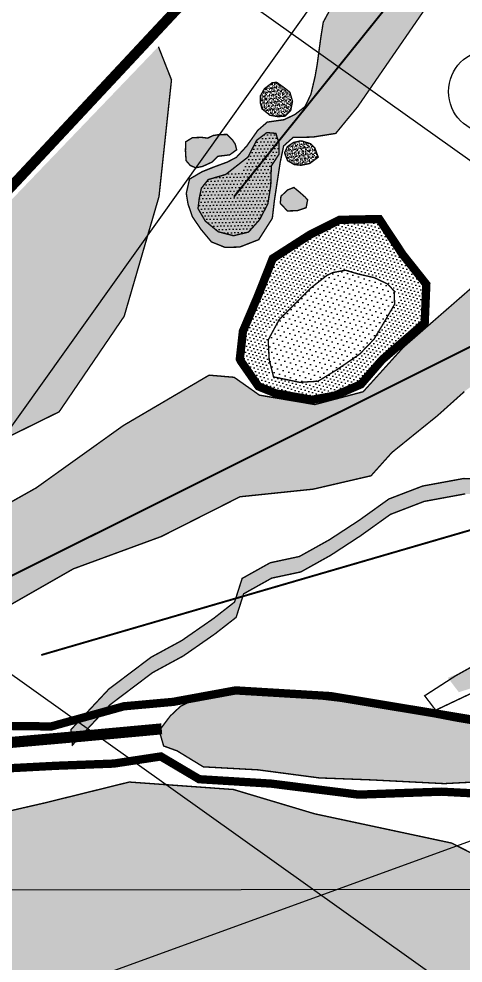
# Model space of a CAD drawing. Header units: millimetres. Extents: x -223 to 5526, y -1450 to 1963.
# Drawn here: x 348.1 to 477.8, y -119.1 to 156.6 of the extents above; entities that cross this region are included whole.
import ezdxf

# ---------------------------------------------------------------- set-up
doc = ezdxf.new("R2010")
doc.units = ezdxf.units.MM
doc.header["$MEASUREMENT"] = 0
doc.layers.get('0').update_dxf_attribs({"linetype": 'CONTINUOUS'})
for name, color, linetype in [('Boundary', 5, 'CONTINUOUS'), ('bunkers', 40, 'CONTINUOUS'), ('greens', 93, 'CONTINUOUS'), ('LO-GRID', 252, 'CONTINUOUS'), ('Ponds', 4, 'CONTINUOUS'), ('Spray free zones', 191, 'CONTINUOUS'), ('Stream', 4, 'CONTINUOUS'), ('Text', 5, 'CONTINUOUS'), ('wetland area', 171, 'CONTINUOUS'), ('Wooden area', 107, 'CONTINUOUS')]:
    doc.layers.add(name, color=color, linetype=linetype)
picture_1 = doc.add_image_def('image3.jpg', size_in_pixel=(1700, 2338))
picture_2 = doc.add_image_def('image6.jpg', size_in_pixel=(1700, 2338))
pattern_1 = [(91.16293, (85.284, -315.464), (-2.9213145, 2.805071), [0.759375, -4.96819]), (46.1629, (85.284, -315.464), (-2.921315, 2.80507), [0.759375, -3.290625]), (136.1629, (85.284, -315.464), (-2.80507, -2.921315), [0.759375, -3.290625])]
pattern_2 = [(46.16293, (85.2839, -315.464), (-0.569542, 1.599648), [0, -1.51875])]
pattern_3 = [(38.66293, (85.2839, -315.464), (-0.0413449, 0.7796851), [0, -0.6156, 0, -0.6885, 0, -0.658125]), (8.66293, (85.2839, -315.464), (0.6934148, 1.1572807), [0, -0.3321, 0, -0.55485, 0, -0.212625]), (328.66293, (84.7858, -315.4741), (1.26092116, 0.0278887), [0, -0.2025, 0, -0.729, 0, -0.95175]), (318.66293, (84.7858, -315.4741), (1.2100163, 0.3800948), [0, -0.10125, 0, -0.4779, 0, -0.54675])]

msp = doc.modelspace()

# ---------------------------------------------------------------- hatches: boundary and pattern name
at = {"layer": 'bunkers'}
h = msp.add_hatch(dxfattribs=at)
h.set_pattern_fill('AR-SAND', color=256, scale=0.405, angle=1.1629, style=0)
h.set_pattern_definition(pattern_3)
h.paths.add_polyline_path([(427.23, 135.2), (425.65, 136.48), (423.35, 138.11), (422.04, 137.96), (419.8, 136.24), (418.65, 134.19), (418.57, 132.28), (419.08, 130.38), (421.39, 128.51), (423.79, 128.08), (425.82, 128.24), (427.46, 129.83), (428, 132.59)])
h.paths.add_polyline_path([(434.5, 118.99), (433.28, 120.16), (430.87, 120.94), (430.03, 120.93), (428.25, 120.53), (426.48, 119.3), (425.68, 117.49), (426.56, 115.24), (428.5, 114.09), (430.54, 113.89), (433.04, 114.42), (435.51, 116.26)])
h = msp.add_hatch(dxfattribs=at)
h.set_pattern_fill('AR-SAND', color=256, scale=0.405, angle=1.1629, style=0)
h.set_pattern_definition(pattern_3)
h.paths.add_polyline_path([(432.41, 103.78), (431.68, 104.6), (430.1, 106), (428.4, 107.4), (426.5, 106.64), (424.62, 104.81), (424.43, 102.78), (426.5, 100.55), (429.37, 100.61), (431.98, 101.5)])
h.paths.add_polyline_path([(411.68, 118.4), (411.28, 120.07), (410.42, 121.36), (408.84, 122.88), (407.28, 122.85), (406.45, 122.83), (404.78, 122.56), (403.24, 121.81), (401.56, 122.02), (398.81, 121.96), (396.81, 120.73), (396.74, 118.1), (396.92, 115.24), (398.14, 113.83), (399.71, 113.14), (401.73, 113.54), (404.46, 114.79), (406.22, 116.5), (409.67, 116.93)])
at = {"layer": 'greens'}
h = msp.add_hatch(dxfattribs=at)
h.set_pattern_fill('GRASS', color=256, scale=4.05, angle=1.1629, style=0)
h.set_pattern_definition(pattern_1)
h.paths.add_polyline_path([(595.03, 342.66), (589.29, 338.49), (582.59, 332.53), (576.98, 326.49), (571.27, 320.75), (565.95, 314.72), (560.42, 309.77), (541.72, 291.52), (533.77, 282.19), (523.17, 270.36), (519.84, 265.48), (517.2, 260.07), (516.61, 254.98), (515.62, 249.74), (515.31, 244.79), (513.16, 242.27), (508.67, 239.71), (502.91, 239.32), (499.36, 236.91), (495.13, 231.57), (488.04, 222.2), (481.76, 214.22), (467.49, 194.5), (448.49, 169.89), (438.93, 159.26), (436.98, 155.68), (436.23, 150.95), (435.21, 143.36), (434.6, 139.83), (433.37, 134.61), (431.66, 131.01), (428.74, 128.73), (425.5, 127.18), (420.62, 126.49), (417.84, 124.06), (414.67, 119.54), (411.62, 116.21), (408.97, 114.82), (405.14, 113.41), (401.6, 112), (397.93, 109.85), (396.98, 105.68), (397.49, 102.57), (398.77, 98.85), (401.27, 95.17), (404.33, 91.5), (408.28, 89.91), (412.57, 89.99), (418.13, 92.16), (422.1, 98.39), (422.74, 103.81), (424.39, 114.66), (425.41, 119.52), (428.16, 122), (433.94, 122.12), (440.63, 123.19), (447.01, 130.96), (456.04, 144.07), (466.52, 159.27), (481.17, 176.67), (494.48, 190.99), (506.46, 202.91), (517.72, 215.43), (529.81, 230.1), (541.24, 245.64), (558.79, 270.69), (572.64, 289.61), (585.98, 306.6), (592.71, 316.33), (598.94, 324.26), (603.54, 333.94), (604.51, 338.93), (602.85, 341.92), (600.34, 342.93), (597.5, 343.05)])
h = msp.add_hatch(dxfattribs=at)
h.set_pattern_fill('GRASS', color=256, scale=4.05, angle=1.1629, style=0)
h.set_pattern_definition(pattern_1)
h.paths.add_polyline_path([(261.16, -38.37), (258.98, -37.5), (255, -35.98), (251.94, -35.63), (249.38, -35.75), (247.46, -36.9), (245.36, -38.81), (244.98, -44.01), (246.44, -51.11), (249.68, -57.41), (254.42, -62.24), (258.65, -64.17), (261.68, -64.18), (265.51, -61.7), (269.24, -57.59), (272.73, -49.76), (274.51, -41.74), (277.17, -33.9), (283.17, -28.19), (294.29, -25.17), (300.2, -23.31), (311.37, -22.73), (323.3, -20.86), (344.6, -15.08), (364.01, -3.98), (389.7, 5.46), (412.67, 17.07), (434.05, 19.29), (450.93, 23.2), (457.02, 29.99), (470.32, 40.74), (478.17, 47.78), (484.97, 52.88), (497.57, 57.27), (512.17, 58.12), (522.31, 61.63), (544.74, 79.12), (607.14, 112.59), (614.65, 117.27), (618.48, 124.06), (617.45, 129.84), (613.36, 135.55), (605.68, 137.84), (597.45, 136.75), (588.02, 135.04), (557.74, 121.91), (524.52, 103.23), (506.99, 94.03), (485.92, 83), (460.28, 60.63), (448.64, 47.74), (434.52, 44), (418.35, 46.74), (410.95, 51.96), (403.65, 52.58), (378.62, 37.88), (353.15, 19.66), (334.08, 8.93), (319.14, -2.75), (303.64, -10.65), (290.94, -15.88), (280.99, -16.8), (276.13, -16.62), (272.13, -17.42), (269.06, -23.34), (269.59, -28.88), (269.76, -31.95), (268.66, -35.33), (266.25, -37.7), (262.9, -37.77)])
h = msp.add_hatch(dxfattribs=at)
h.set_pattern_fill('DOTS', color=256, scale=16.2, angle=1.1629, style=0)
h.set_pattern_definition([(1.16293, (85.2839, -315.464), (0.4855965, 1.022566), [0, -1.0125])])
h.paths.add_polyline_path([(403.4, 109.71), (401.38, 107.18), (400.76, 104.14), (400.4, 101.24), (402.55, 97.56), (406.33, 94.46), (410.77, 93.31), (415.17, 94.37), (418.41, 98.02), (420.8, 102.62), (421.65, 108.01), (421.81, 113.67), (424.09, 117.16), (424.02, 120.47), (423.14, 123.2), (420.51, 123.43), (417.52, 121.16), (413.05, 112.52)])
at = {"layer": 'Ponds'}
h = msp.add_hatch(dxfattribs=at)
h.set_pattern_fill('DOTS', color=256, scale=24.3, angle=46.1629, style=0)
h.set_pattern_definition(pattern_2)
h.paths.add_polyline_path([(438.1, 81.76), (433.54, 78.19), (429.55, 74.24), (424.06, 68.72), (420.89, 62.86), (421.2, 57.08), (422.46, 52.08), (430.04, 50.5), (435.44, 50.8), (440.98, 54.19), (447.66, 58.77), (451.82, 63.11), (455.19, 68.78), (457.8, 73.27), (457.72, 77.13), (455.75, 79.22), (451.84, 81.07), (447.18, 82.13), (443.49, 83.22), (439.83, 82.56)])
h = msp.add_hatch(dxfattribs=at)
h.set_pattern_fill('DOTS', color=256, scale=24.3, angle=46.1629, style=0)
h.set_pattern_definition(pattern_2)
h.paths.add_polyline_path([(398.84, -42.3), (395.26, -44.17), (392.31, -46.95), (389.08, -51.23), (390.37, -55.72), (394.32, -57.15), (401.95, -61.81), (417.95, -62.69), (435.78, -65.04), (451.17, -65.63), (472.3, -66.71), (488.06, -65.89), (507.23, -67.89), (524.54, -69.92), (536, -72.08), (539.74, -73.07), (542.99, -62.65), (530.71, -59.98), (503.47, -53.1), (475.48, -48.36), (451.74, -43.8), (432.57, -41.53), (420.76, -40.14), (411.16, -39.87), (402.52, -41.45)])
at = {"layer": 'Spray free zones'}
h = msp.add_hatch(dxfattribs=at)
h.set_pattern_fill('DOTS', color=256, scale=16.2, angle=46.1629, style=0)
h.set_pattern_definition([(46.16293, (85.2839, -315.464), (-0.3796948, 1.066432), [0, -1.0125])])
h.paths.add_polyline_path([(441.71, 97.94), (433, 93.55), (422.23, 86.65), (417.88, 75.66), (413.51, 65.38), (412.62, 57.27), (412.99, 56.58), (418.06, 49.3), (423.03, 47.29), (433.62, 45.39), (440.29, 46.58), (447.96, 49.9), (454.15, 57.06), (466.6, 67.86), (467.07, 79.12), (460.21, 87.77), (453.32, 98.18)])
h.paths.add_polyline_path([(447.18, 82.13), (454.59, 80.44), (459.16, 75.61), (455.19, 68.78), (450.34, 60.62), (440.98, 54.19), (433.7, 49.73), (421.46, 52.29), (420.76, 65.4), (433.29, 78), (440.93, 83.97)], flags=16)
at = {"layer": 'wetland area'}
h = msp.add_hatch(dxfattribs=at)
h.set_pattern_fill('SWAMP', color=256, scale=4.05, angle=1.1629, style=0)
h.set_pattern_definition([(1.16293, (25.5835, -294.553), (1.953398, 3.547779), [0.50625, -3.54375]), (91.16293, (25.8366, -294.5477), (-2.0957674, 3.465582), [0.253125, -6.76168]), (91.16293, (25.8998, -294.5464), (-2.0957674, 3.465582), [0.2025, -6.812306]), (91.16293, (25.7733, -294.549), (-2.0957674, 3.465582), [0.2025, -6.812306]), (61.16293, (25.963, -294.545), (-2.095767, 3.465582), [0.162, -3.888]), (121.16293, (25.71, -294.5503), (-4.049166, -0.082197), [0.162, -3.888])])
h.paths.add_polyline_path([(570.32, 0.92), (586.29, 8.83), (600.2, 13.62), (611.99, 17.42), (619.12, 17.09), (622.97, 14.32), (626.37, 10.36), (630.64, 10.68), (625.01, 19.34), (618.32, 21.1), (618.5, 23.95), (627.4, 30.06), (633.05, 32.31), (639.65, 34.58), (653.13, 36.99), (660.92, 39.04), (669.48, 49.88), (680.45, 59.12), (686.56, 62.09), (696.92, 66.33), (699.71, 68.76), (698.72, 71.11), (692.34, 69.56), (684.35, 65.84), (673.56, 59.45), (657.78, 41.59), (647.6, 40.19), (631.53, 36.78), (619.57, 29.9), (610.7, 22.61), (604.18, 20.67), (567.02, 6.73), (561.41, 4.74), (553.05, 5.37), (544.48, 2.78), (534.3, 0.42), (527.81, 1.36), (520.81, 1.49), (513.05, -1.09), (505.34, -5.82), (500.57, -9.95), (495.35, -18.13), (494.08, -21.92), (490.68, -26.84), (484.04, -31.54), (473.36, -35.8), (476.57, -40.02), (490.29, -35.56), (498.29, -28.08), (505.72, -22.92), (513.84, -21.08), (524.46, -18.98), (529.41, -15.33), (540.41, -11.14), (553.4, -7.48), (564.76, -5.83)])
h = msp.add_hatch(dxfattribs=at)
h.set_pattern_fill('SWAMP', color=256, scale=2.835, angle=1.1629, style=0)
h.set_pattern_definition([(1.16293, (85.2839, -315.464), (1.367379, 2.483445), [0.354375, -2.480625]), (91.16293, (85.461, -315.4604), (-1.4670372, 2.4259074), [0.177188, -4.733177]), (91.16293, (85.5053, -315.4595), (-1.4670372, 2.4259074), [0.14175, -4.768614]), (91.16293, (85.4167, -315.4613), (-1.4670372, 2.4259074), [0.14175, -4.768614]), (61.16293, (85.5496, -315.4586), (-1.467037, 2.425907), [0.1134, -2.7216]), (121.16293, (85.3725, -315.4622), (-2.834416, -0.057538), [0.1134, -2.7216])])
h.paths.add_polyline_path([(456.59, 11.92), (466.45, 15.71), (478.42, 17.91), (489.18, 17.43), (501.29, 18.72), (512.35, 20.67), (521.31, 23.28), (529.22, 26.9), (533.66, 30.11), (534.49, 35.53), (528.78, 31.4), (520.88, 27.77), (511.91, 25.17), (500.86, 23.21), (488.75, 21.93), (477.99, 22.4), (466.01, 20.2), (456.15, 16.42), (447.45, 10.18), (438.73, 4.48), (430, -0.38), (421.48, -2.21), (413.29, -6.79), (411.09, -13.67), (404.93, -18.49), (395.66, -24.93), (386.68, -29.81), (374.34, -39.13), (363.31, -50.93), (363.74, -55.43), (374.78, -43.63), (387.12, -34.3), (396.1, -29.43), (405.36, -22.98), (411.53, -18.16), (413.73, -11.28), (421.92, -6.7), (430.44, -4.88), (439.17, -0.01), (447.88, 5.68)])
at = {"layer": 'Wooden area'}
h = msp.add_hatch(dxfattribs=at)
h.set_pattern_fill('HEX', color=256, scale=20, angle=-18.8419, style=0)
h.set_pattern_definition([(341.1581, (0.1475, -74.559), (1.39845, 4.09809), [2.5, -5]), (101.1581, (0.1475, -74.559), (-4.248274, -0.837952), [2.5, -5]), (41.1581, (2.5135, -75.3666), (-2.849825, 3.260138), [2.5, -5])])
edge = h.paths.add_edge_path()
edge.add_line((512.93, -124.21), (140.75, -121.44))
edge.add_line((140.75, -121.44), (135.08, -116))
edge.add_line((135.08, -116), (388.84, 148.52))
edge.add_line((388.84, 148.52), (392.66, 138.83))
edge.add_line((392.66, 138.83), (389.01, 104.73))
edge.add_line((389.01, 104.73), (378.84, 69.77))
edge.add_line((378.84, 69.77), (359.84, 41.87))
edge.add_line((359.84, 41.87), (336.88, 30.54))
edge.add_line((336.88, 30.54), (316.82, 19.28))
edge.add_line((316.82, 19.28), (286, 2.72))
edge.add_line((286, 2.72), (259.52, -13.74))
edge.add_line((259.52, -13.74), (235.4, -39.57))
edge.add_line((235.4, -39.57), (221.31, -59.41))
edge.add_line((221.31, -59.41), (220.1, -71.02))
edge.add_line((220.1, -71.02), (243.54, -80.21))
edge.add_line((243.54, -80.21), (273.62, -85.58))
edge.add_line((273.62, -85.58), (305.96, -84.13))
edge.add_line((305.96, -84.13), (327.04, -78.91))
edge.add_line((327.04, -78.91), (355.68, -72.34))
edge.add_line((355.68, -72.34), (380.33, -66.25))
edge.add_line((380.33, -66.25), (410.75, -68.43))
edge.add_line((410.75, -68.43), (434.48, -75.53))
edge.add_line((434.48, -75.53), (474.44, -84.07))
edge.add_line((474.44, -84.07), (497.58, -95.76))
edge.add_line((497.58, -95.76), (512.83, -106.17))
edge.add_line((512.83, -106.17), (513.82, -119.74))
edge.add_line((513.82, -119.74), (511.3, -125.04))

# ---------------------------------------------------------------- linework, layer by layer
at = {"layer": 'Boundary', "const_width": 3, "flags": 128}
msp.add_lwpolyline([(132.72, -120.66), (676.19, 461.44), (855.83, 524.72), (1356.93, 497.95)], dxfattribs=at)
at = {"layer": 'bunkers', "const_width": 0.405, "flags": 128}
for points in [[(422.04, 137.96), (419.8, 136.24), (418.65, 134.19), (418.57, 132.28), (419.08, 130.38), (421.39, 128.51), (423.79, 128.08), (425.82, 128.24), (427.46, 129.83), (428, 132.59), (427.23, 135.2), (425.65, 136.48), (423.35, 138.11)], [(404.78, 122.56), (403.24, 121.81), (401.56, 122.02), (398.81, 121.96), (396.81, 120.73), (396.74, 118.1), (396.92, 115.24), (398.14, 113.83), (399.71, 113.14), (401.73, 113.54), (404.46, 114.79), (406.22, 116.5), (409.67, 116.93), (411.68, 118.4), (411.28, 120.07), (410.42, 121.36), (408.84, 122.88), (407.28, 122.85), (406.45, 122.83)], [(428.25, 120.53), (426.48, 119.3), (425.68, 117.49), (426.56, 115.24), (428.5, 114.09), (430.54, 113.89), (433.04, 114.42), (435.51, 116.26), (434.5, 118.99), (433.28, 120.16), (430.87, 120.94), (430.03, 120.93)], [(426.5, 106.64), (424.62, 104.81), (424.43, 102.78), (426.5, 100.55), (429.37, 100.61), (431.98, 101.5), (432.41, 103.78), (431.68, 104.6), (430.1, 106), (428.4, 107.4)]]:
    msp.add_lwpolyline(points, close=True, dxfattribs=at)
at = {"layer": 'greens', "const_width": 0.405, "flags": 128}
for points in [[(438.93, 159.26), (436.98, 155.68), (436.23, 150.95), (435.21, 143.36), (434.6, 139.83), (433.37, 134.61), (431.66, 131.01), (428.74, 128.73), (425.5, 127.18), (420.62, 126.49), (417.84, 124.06), (414.67, 119.54), (411.62, 116.21), (408.97, 114.82), (405.14, 113.41), (401.6, 112), (397.93, 109.85), (396.98, 105.68), (397.49, 102.57), (398.77, 98.85), (401.27, 95.17), (404.33, 91.5), (408.28, 89.91), (412.57, 89.99), (418.13, 92.16), (422.1, 98.39), (422.74, 103.81), (424.39, 114.66), (425.41, 119.52), (428.16, 122), (433.94, 122.12), (440.63, 123.19), (447.01, 130.96), (456.04, 144.07), (466.52, 159.27)], [(485.92, 83), (460.28, 60.63), (448.64, 47.74), (434.52, 44), (418.35, 46.74), (410.95, 51.96), (403.65, 52.58), (378.62, 37.88), (353.15, 19.66), (334.08, 8.93)], [(344.6, -15.08), (364.01, -3.98), (389.7, 5.46), (412.67, 17.07), (434.05, 19.29), (450.93, 23.2), (457.02, 29.99), (470.32, 40.74), (478.17, 47.78)]]:
    msp.add_lwpolyline(points, dxfattribs=at)
msp.add_lwpolyline([(420.51, 123.43), (417.52, 121.16), (415, 116.28), (411.74, 113.74), (408.48, 111.19), (403.4, 109.71), (401.38, 107.18), (400.76, 104.14), (400.4, 101.24), (402.55, 97.56), (406.33, 94.46), (410.77, 93.31), (415.17, 94.37), (418.41, 98.02), (420.8, 102.62), (421.65, 108.01), (421.81, 113.67), (424.09, 117.16), (424.02, 120.47), (423.14, 123.2)], close=True, dxfattribs=at)
at = {"layer": 'LO-GRID'}
for p, q in [((1488.67, 1642.27), (134.36, -259.31)), ((264.74, 268.52), (1005.87, -259.31)), ((148.72, 105.61), (661.11, -259.31))]:
    msp.add_line(p, q, dxfattribs=at)
at = {"layer": 'Ponds', "const_width": 0.405, "flags": 128}
msp.add_lwpolyline([(438.1, 81.76), (433.54, 78.19), (429.55, 74.24), (424.06, 68.72), (420.89, 62.86), (421.2, 57.08), (422.46, 52.08), (430.04, 50.5), (435.44, 50.8), (440.98, 54.19), (447.66, 58.77), (451.82, 63.11), (455.19, 68.78), (457.8, 73.27), (457.72, 77.13), (455.75, 79.22), (451.84, 81.07), (447.18, 82.13), (443.49, 83.22), (439.83, 82.56)], close=True, dxfattribs=at)
msp.add_lwpolyline([(503.47, -53.1), (475.48, -48.36), (451.74, -43.8), (432.57, -41.53), (420.76, -40.14), (411.16, -39.87), (402.52, -41.45), (398.84, -42.3), (395.26, -44.17), (392.31, -46.95), (389.08, -51.23), (390.37, -55.72), (394.32, -57.15), (401.95, -61.81), (417.95, -62.69), (435.78, -65.04), (451.17, -65.63), (472.3, -66.71), (488.06, -65.89)], dxfattribs=at)
at = {"layer": 'Spray free zones', "const_width": 2.43, "flags": 128}
msp.add_lwpolyline([(412.62, 57.27), (413.51, 65.38), (417.88, 75.66), (422.23, 86.65), (433, 93.55), (441.71, 97.94), (453.32, 98.18), (460.21, 87.77), (467.07, 79.12), (466.6, 67.86), (454.15, 57.06), (447.96, 49.9), (440.29, 46.58), (433.62, 45.39), (423.03, 47.29), (418.06, 49.3), (412.99, 56.58)], close=True, dxfattribs=at)
for points in [[(161.24, -90.92), (173.92, -92.98), (189.29, -92.66), (205.61, -90.34), (229.31, -85.39), (260.8, -72.84), (288.77, -58.39), (309.46, -51.52), (327.28, -49.66), (357.54, -50.02), (378.75, -44.13), (393.1, -42.84), (411.39, -39.49), (439.15, -41.15), (490.05, -49.59), (525.9, -58.35), (542.37, -61.53)], [(147.75, -105.38), (153.16, -104.75), (174.34, -103.7), (195.3, -106.6), (208.93, -106.62), (218.85, -103.08), (229.36, -98.93), (241.05, -92.94), (252.14, -87.26), (274.99, -79.22), (291.19, -71.92), (307.7, -65.26), (330.69, -62.99), (358.78, -61.51), (375.82, -60.86), (389.54, -58.78), (400.75, -65.42), (421.72, -66.71), (447.35, -69.93), (471.39, -69.06), (502.25, -70.67), (536.82, -75.62)]]:
    msp.add_lwpolyline(points, dxfattribs=at)
at = {"layer": 'Stream', "const_width": 3.24, "flags": 128}
msp.add_lwpolyline([(138.4, -95.36), (163.09, -96.72), (178.37, -98.42), (192.43, -97.8), (209.35, -97.96), (233.13, -90.39), (259.91, -77.54), (273.88, -72.56), (287.89, -66.9), (301.54, -60.24), (312.58, -57.33), (325.68, -56.39), (346.5, -54.62), (366.31, -52.88), (389.81, -50.72)], dxfattribs=at)
at = {"layer": 'Text', "const_width": 0.567, "flags": 128}
for points in [[(410.9, 104.68), (532.41, 255.82), (705.65, 424.73)], [(260.75, -48.58), (505.84, 73.82), (702.32, 208.21)], [(707.92, 104.57), (579.88, 36.43), (354.65, -29.15)]]:
    msp.add_lwpolyline(points, dxfattribs=at)
at = {"layer": 'Text'}
msp.add_circle((485.66, 135.4), 12.11, dxfattribs=at)
at = {"layer": 'wetland area', "const_width": 0.405, "flags": 128}
for points in [[(488.75, 21.93), (477.99, 22.4), (466.01, 20.2), (456.15, 16.42), (447.45, 10.18), (438.73, 4.48), (430, -0.38), (421.48, -2.21), (413.29, -6.79), (411.09, -13.67), (404.93, -18.49), (395.66, -24.93), (386.68, -29.81), (374.34, -39.13), (363.31, -50.93), (363.74, -55.43), (374.78, -43.63), (387.12, -34.3), (396.1, -29.43), (405.36, -22.98), (411.53, -18.16), (413.73, -11.28), (421.92, -6.7), (430.44, -4.88), (439.17, -0.01), (447.88, 5.68), (456.59, 11.92), (466.45, 15.71), (478.42, 17.91)], [(490.29, -35.56), (469.81, -45.27), (466.59, -41.05), (475.7, -35.17), (490.68, -26.84)]]:
    msp.add_lwpolyline(points, dxfattribs=at)
at = {"layer": 'Wooden area', "flags": 128}
for points in [[(135.08, -116, 0, 0, 0), (388.84, 148.52, 0.405, 0.405, 0), (392.66, 138.83, 0.405, 0.405, 0), (389.01, 104.73, 0.405, 0.405, 0), (378.84, 69.77, 0.405, 0.405, 0), (359.84, 41.87, 0.405, 0.405, 0), (336.88, 30.54, 0.405, 0.405, 0)], [(327.04, -78.91, 0.405, 0.405, 0), (355.68, -72.34, 0.405, 0.405, 0), (380.33, -66.25, 0.405, 0.405, 0), (410.75, -68.43, 0.405, 0.405, 0), (434.48, -75.53, 0.405, 0.405, 0), (474.44, -84.07, 0.405, 0.405, 0), (497.58, -95.76, 0.405, 0.405, 0), (512.83, -106.17, 0.405, 0.405, 0), (513.82, -119.74, 0.405, 0.405, 0), (511.3, -125.04, 0.405, 0.405, 0)]]:
    msp.add_lwpolyline(points, format="xyseb", dxfattribs=at)

# ---------------------------------------------------------------- pictures from other files: only their frames are drawn
image = msp.add_image(picture_2, insert=(158.38, -200.5), size_in_units=(810, 1113.99), rotation=20.00484)
image.dxf.flags = 7
image = msp.add_image(picture_1, insert=(1601.04, -95.6), size_in_units=(1082.33, 1488.52), rotation=90.10189)
image.dxf.flags = 7

doc.saveas('drawing.dxf')
